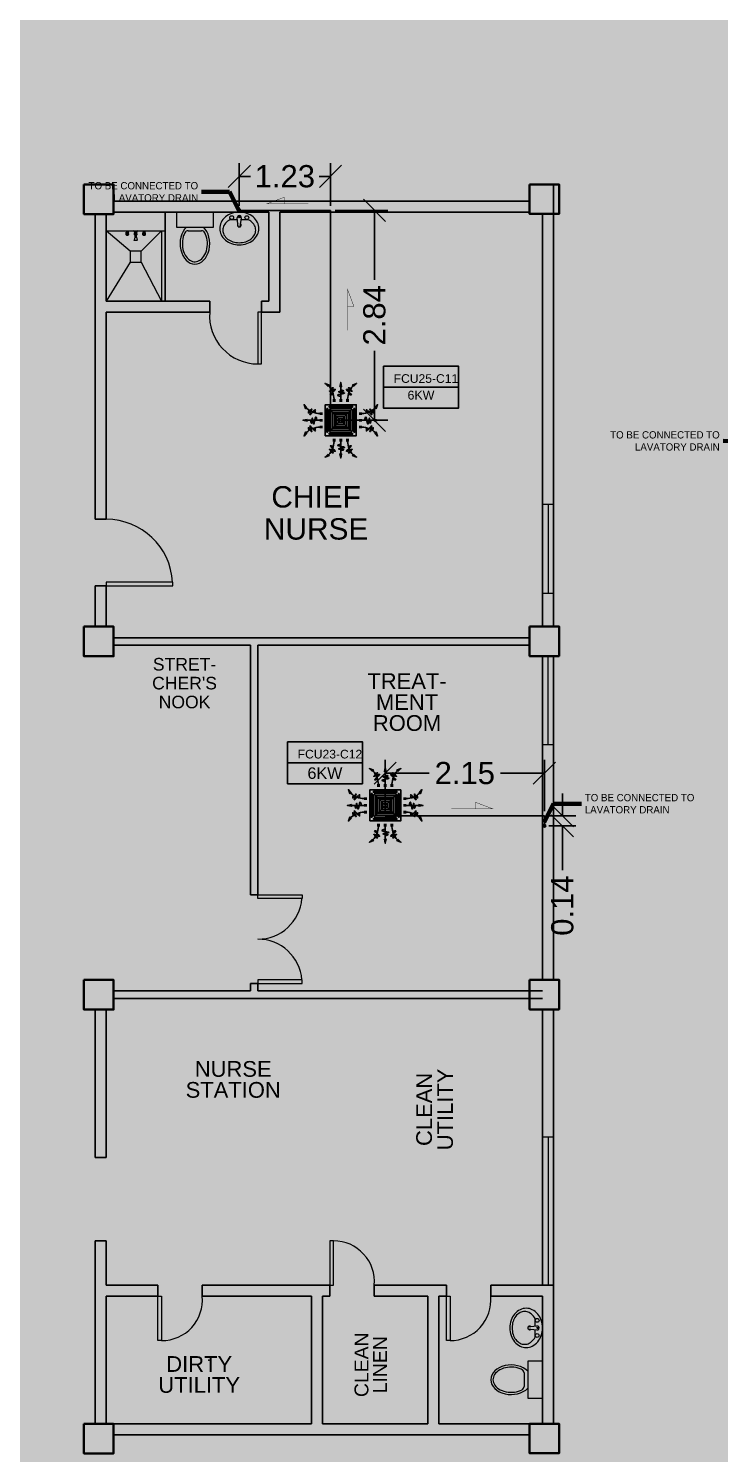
# Model space of a CAD drawing. Header units: millimetres. Extents: x -60 to 576, y -39 to 287.
# Drawn here: x 358.27 to 367.62, y 112.11 to 131.37 of the extents above; entities that cross this region are included whole.
import ezdxf

# ---------------------------------------------------------------- set-up
doc = ezdxf.new("R2010")
doc.units = ezdxf.units.MM
doc.header["$MEASUREMENT"] = 0
for name, color, linetype in [('AIR', 7, 'Continuous'), ('AIR-00', 7, 'Continuous'), ('AIR-01', 7, 'Continuous'), ('AIR-02', 7, 'Continuous'), ('AIR-04', 7, 'Continuous'), ('DRAIN PIPE', 7, 'Continuous'), ('fcu drain', 7, 'Continuous'), ('label', 7, 'Continuous'), ('Legends', 7, 'Continuous'), ('M-AC-TEXT', 7, 'Continuous')]:
    doc.layers.add(name, color=color, linetype=linetype)
doc.styles.add('ar-dim-axis', font='romans.shx', dxfattribs={"width": 0.8})
doc.styles.add('OIP FONT', font='GOTHIC.TTF', dxfattribs={"height": 150})
doc.styles.get("Standard").update_dxf_attribs({"font": 'arial.ttf'})
doc.styles.add('SWISSLT175', font='swissl.ttf', dxfattribs={"height": 0.175})
doc.dimstyles.new('ar-dim-axis', dxfattribs={"dimtxt": 350, "dimasz": 250, "dimexe": 75, "dimexo": 75, "dimgap": 200, "dimtad": 1, "dimdec": 0, "dimzin": 12, "dimdsep": 46, "dimtxsty": 'ar-dim-axis', "dimblk": 'ARCHTICK', "dimcen": 120, "dimclrd": 11, "dimclre": 8, "dimclrt": 4, "dimadec": 0, "dimazin": 3, "dimtm": 1, "dimtfac": 1, "dimtdec": 0, "dimtix": 1, "dimtmove": 2, "dimatfit": 3, "dimldrblk": 'ARCHTICK', "dimfxl": 1, "dimtolj": 1, "dimtzin": 0, "dimarcsym": 1})
doc.dimstyles.new('Copy of dimension', dxfattribs={"dimtxt": 0.3, "dimasz": 0.3, "dimexe": 0.18, "dimexo": 0.0625, "dimgap": 0.09, "dimtad": 0, "dimzin": 0, "dimdsep": 46, "dimtxsty": 'Standard', "dimblk": 'OBLIQUE', "dimcen": 0.09, "dimclrd": 256, "dimclre": 256, "dimclrt": 256, "dimadec": 0, "dimazin": 0, "dimtfac": 1, "dimtofl": 0, "dimtmove": 0, "dimatfit": 3, "dimldrblk": 'OBLIQUE', "dimfxl": 1, "dimtolj": 1, "dimtzin": 0, "dimarcsym": 0})

# ---------------------------------------------------------------- blocks, each defined once
blk = doc.blocks.new('FCU-13000P (CASSETTE SPLIT)')
at = {"layer": 'AIR-00', "ltscale": 3}
for p, q in [((0, 0.523), (0, 1)), ((-0.193, 0.558), (-0.193, 0.487)), ((-0.162, 0.558), (-0.162, 0.487)), ((-0.016, 0.558), (-0.016, 0.487)), ((0.016, 0.558), (0.016, 0.487)), ((0.162, 0.558), (0.162, 0.487)), ((0.193, 0.558), (0.193, 0.487)), ((-0.523, 0), (-1, 0)), ((-0.558, 0.193), (-0.487, 0.193)), ((-0.558, 0.162), (-0.487, 0.162)), ((-0.558, 0.016), (-0.487, 0.016)), ((0.558, 0.193), (0.487, 0.193)), ((0.558, 0.162), (0.487, 0.162)), ((0.558, 0.016), (0.487, 0.016)), ((0.523, 0), (1, 0)), ((-0.558, -0.016), (-0.487, -0.016)), ((-0.558, -0.162), (-0.487, -0.162)), ((-0.558, -0.193), (-0.487, -0.193)), ((0.558, -0.016), (0.487, -0.016)), ((0.558, -0.162), (0.487, -0.162)), ((0.558, -0.193), (0.487, -0.193)), ((-0.193, -0.558), (-0.193, -0.487)), ((-0.162, -0.558), (-0.162, -0.487)), ((-0.016, -0.558), (-0.016, -0.487)), ((0, -0.523), (0, -1)), ((0.016, -0.558), (0.016, -0.487)), ((0.162, -0.558), (0.162, -0.487)), ((0.193, -0.558), (0.193, -0.487))]:
    blk.add_line(p, q, dxfattribs=at)
at = {"layer": 'AIR-00'}
for p, q in [((0.295, -0.295), (-0.295, 0.295)), ((0.295, 0.295), (-0.295, -0.295))]:
    blk.add_line(p, q, dxfattribs=at)
at = {"layer": 'AIR-00', "ltscale": 3}
for points in [[(-0.335, 0.895), (-0.311, 0.932), (-0.416, 0.973)], [(-0.022, 0.89), (0.022, 0.89), (0, 1)], [(0.335, 0.895), (0.311, 0.932), (0.416, 0.973)], [(-0.895, 0.335), (-0.932, 0.311), (-0.973, 0.416)], [(0.895, 0.335), (0.932, 0.311), (0.973, 0.416)], [(-0.89, 0.022), (-0.89, -0.022), (-1, 0)], [(0.89, 0.022), (0.89, -0.022), (1, 0)], [(-0.895, -0.335), (-0.932, -0.311), (-0.973, -0.416)], [(0.895, -0.335), (0.932, -0.311), (0.973, -0.416)], [(-0.335, -0.895), (-0.311, -0.932), (-0.416, -0.973)], [(-0.022, -0.89), (0.022, -0.89), (0, -1)], [(0.335, -0.895), (0.311, -0.932), (0.416, -0.973)]]:
    blk.add_lwpolyline(points, close=True, dxfattribs=at)
at = {"layer": 'AIR-00'}
for points in [[(-0.323, 0.914, -0.171809), (-0.178, 0.558), (-0.178, 0.522)], [(0.323, 0.914, 0.171809), (0.178, 0.558), (0.178, 0.522)], [(-0.914, 0.323, 0.171809), (-0.558, 0.178), (-0.522, 0.178)], [(0.914, 0.323, -0.171809), (0.558, 0.178), (0.522, 0.178)], [(-0.914, -0.323, -0.171809), (-0.558, -0.178), (-0.522, -0.178)], [(0.914, -0.323, 0.171809), (0.558, -0.178), (0.522, -0.178)], [(-0.323, -0.914, 0.171809), (-0.178, -0.558), (-0.178, -0.522)], [(0.323, -0.914, -0.171809), (0.178, -0.558), (0.178, -0.522)]]:
    blk.add_lwpolyline(points, format="xyb", dxfattribs=at)
for points in [[(-0.26, -0.26), (0.26, -0.26), (0.26, 0.26), (-0.26, 0.26)], [(-0.21, -0.21), (0.21, -0.21), (0.21, 0.21), (-0.21, 0.21)], [(-0.16, -0.16), (0.16, -0.16), (0.16, 0.16), (-0.16, 0.16)], [(-0.11, -0.11), (0.11, -0.11), (0.11, 0.11), (-0.11, 0.11)], [(-0.06, -0.06), (0.06, -0.06), (0.06, 0.06), (-0.06, 0.06)]]:
    blk.add_lwpolyline(points, close=True, dxfattribs=at)
at = {"layer": 'AIR-00', "ltscale": 3}
for points in [[(-0.268, 0.84), (-0.231, 0.852), (-0.134, 0.882), (-0.422, 0.704), (0.005, 0.903), (-0.358, 0.645), (-0.239, 0.678), (-0.199, 0.69)], [(0.268, 0.84), (0.231, 0.852), (0.134, 0.882), (0.422, 0.704), (-0.005, 0.903), (0.358, 0.645), (0.239, 0.678), (0.199, 0.69)], [(-0.84, 0.268), (-0.852, 0.231), (-0.882, 0.134), (-0.704, 0.422), (-0.903, -0.005), (-0.645, 0.358), (-0.678, 0.239), (-0.69, 0.199)], [(0.84, 0.268), (0.852, 0.231), (0.882, 0.134), (0.704, 0.422), (0.903, -0.005), (0.645, 0.358), (0.678, 0.239), (0.69, 0.199)], [(-0.84, -0.268), (-0.852, -0.231), (-0.882, -0.134), (-0.704, -0.422), (-0.903, 0.005), (-0.645, -0.358), (-0.678, -0.239), (-0.69, -0.199)], [(0.84, -0.268), (0.852, -0.231), (0.882, -0.134), (0.704, -0.422), (0.903, 0.005), (0.645, -0.358), (0.678, -0.239), (0.69, -0.199)], [(-0.268, -0.84), (-0.231, -0.852), (-0.134, -0.882), (-0.422, -0.704), (0.005, -0.903), (-0.358, -0.645), (-0.239, -0.678), (-0.199, -0.69)], [(0.268, -0.84), (0.231, -0.852), (0.134, -0.882), (0.422, -0.704), (-0.005, -0.903), (0.358, -0.645), (0.239, -0.678), (0.199, -0.69)]]:
    blk.add_open_spline(points, degree=3, knots=[0.0032834, 0.0032834, 0.0032834, 0.0032834, 0.0712567, 0.1924075, 0.3347111, 0.5062145, 0.5813292, 0.5813292, 0.5813292, 0.5813292], dxfattribs=at)
for points in [[(0, 0.8), (0.077, 0.776), (-0.058, 0.755), (0.098, 0.718), (-0.087, 0.663), (0, 0.631)], [(-0.8, 0), (-0.776, -0.077), (-0.755, 0.058), (-0.718, -0.098), (-0.663, 0.087), (-0.631, 0)], [(0.8, 0), (0.776, -0.077), (0.755, 0.058), (0.718, -0.098), (0.663, 0.087), (0.631, 0)], [(0, -0.8), (0.077, -0.776), (-0.058, -0.755), (0.098, -0.718), (-0.087, -0.663), (0, -0.631)]]:
    blk.add_spline(points, degree=3, dxfattribs=at)
for points in [[(-0.416, 0.973), (-0.335, 0.895), (-0.311, 0.932)], [(0, 1), (-0.022, 0.89), (0.022, 0.89)], [(0.416, 0.973), (0.335, 0.895), (0.311, 0.932)], [(-0.973, 0.416), (-0.895, 0.335), (-0.932, 0.311)], [(0.973, 0.416), (0.895, 0.335), (0.932, 0.311)], [(-1, 0), (-0.89, 0.022), (-0.89, -0.022)], [(1, 0), (0.89, 0.022), (0.89, -0.022)], [(-0.973, -0.416), (-0.895, -0.335), (-0.932, -0.311)], [(0.973, -0.416), (0.895, -0.335), (0.932, -0.311)], [(-0.416, -0.973), (-0.335, -0.895), (-0.311, -0.932)], [(0, -1), (-0.022, -0.89), (0.022, -0.89)], [(0.416, -0.973), (0.335, -0.895), (0.311, -0.932)]]:
    blk.add_solid(points, dxfattribs=at)
at = {"layer": 'AIR-01'}
for points in [[(-0.373, 0.31), (-0.348, 0.31), (-0.348, -0.31), (-0.373, -0.31)], [(-0.31, 0.372), (0.31, 0.372), (0.31, 0.348), (-0.31, 0.348)], [(0.372, 0.31), (0.348, 0.31), (0.348, -0.31), (0.372, -0.31)], [(-0.31, -0.373), (0.31, -0.373), (0.31, -0.348), (-0.31, -0.348)]]:
    blk.add_lwpolyline(points, close=True, dxfattribs=at)
at = {"layer": 'AIR-02'}
blk.add_lwpolyline([(-0.26, -0.31), (0.26, -0.31, 0.414214), (0.31, -0.26), (0.31, 0.26, 0.414214), (0.26, 0.31), (-0.26, 0.31, 0.414214), (-0.31, 0.26), (-0.31, -0.26, 0.414214)], format="xyb", close=True, dxfattribs=at)
at = {"layer": 'AIR-04'}
blk.add_lwpolyline([(-0.41, -0.41), (0.41, -0.41), (0.41, 0.41), (-0.41, 0.41)], close=True, dxfattribs=at)
blk = doc.blocks.new('_ARCHTICK')
at = {"color": 0, "linetype": 'ByBlock', "const_width": 0.15}
blk.add_lwpolyline([(-0.5, -0.5), (0.5, 0.5)], dxfattribs=at)
blk = doc.blocks.new('_Oblique')
at = {"color": 0, "linetype": 'ByBlock', "lineweight": -2}
blk.add_line((-0.5, -0.5), (0.5, 0.5), dxfattribs=at)
blk = doc.blocks.new('*D138')
at = {"lineweight": -2, "transparency": 16777216}
for p, q in [((361.123, 128.976), (361.123, 129.553)), ((362.356, 128.976), (362.356, 129.553)), ((361.123, 129.373), (361.274, 129.373)), ((362.356, 129.373), (362.205, 129.373))]:
    blk.add_line(p, q, dxfattribs=at)
at = {"layer": 'Defpoints', "color": 0, "transparency": 16777216}
for p in [(362.356, 129.373), (361.123, 128.913), (362.356, 128.913)]:
    blk.add_point(p, dxfattribs=at)
at = {"lineweight": -2, "transparency": 16777216, "xscale": 0.3, "yscale": 0.3, "zscale": 0.3, "rotation": 180}
blk.add_blockref('_Oblique', (361.123, 129.373), dxfattribs=at)
at = {"lineweight": -2, "transparency": 16777216, "xscale": 0.3, "yscale": 0.3, "zscale": 0.3}
blk.add_blockref('_Oblique', (362.356, 129.373), dxfattribs=at)
at = {"transparency": 16777216, "insert": (361.739, 129.373), "char_height": 0.3, "attachment_point": 5}
blk.add_mtext('\\A1;1.23', dxfattribs=at)
blk = doc.blocks.new('*D139')
at = {"lineweight": -2, "transparency": 16777216}
for p, q in [((362.418, 128.913), (363.131, 128.913)), ((362.951, 128.913), (362.951, 127.976)), ((362.951, 126.076), (362.951, 127.013)), ((362.418, 126.076), (363.131, 126.076))]:
    blk.add_line(p, q, dxfattribs=at)
at = {"layer": 'Defpoints', "color": 0, "transparency": 16777216}
for p in [(362.356, 128.913), (362.356, 126.076), (362.951, 126.076)]:
    blk.add_point(p, dxfattribs=at)
at = {"lineweight": -2, "transparency": 16777216, "xscale": 0.3, "yscale": 0.3, "zscale": 0.3}
for p, rotation in [((362.951, 128.913), 90), ((362.951, 126.076), 270)]:
    blk.add_blockref('_Oblique', p, dxfattribs=dict(at, rotation=rotation))
at = {"transparency": 16777216, "insert": (362.951, 127.495), "char_height": 0.3, "attachment_point": 5, "rotation": 90}
blk.add_mtext('\\A1;2.84', dxfattribs=at)
blk = doc.blocks.new('*D140')
at = {"lineweight": -2, "transparency": 16777216}
for p, q in [((363.096, 120.794), (363.096, 121.487)), ((365.248, 120.794), (365.248, 121.487)), ((363.096, 121.307), (363.689, 121.307)), ((365.248, 121.307), (364.655, 121.307))]:
    blk.add_line(p, q, dxfattribs=at)
at = {"layer": 'Defpoints', "color": 0, "transparency": 16777216}
for p in [(365.248, 121.307), (363.096, 120.732), (365.248, 120.732)]:
    blk.add_point(p, dxfattribs=at)
at = {"lineweight": -2, "transparency": 16777216, "xscale": 0.3, "yscale": 0.3, "zscale": 0.3, "rotation": 180}
blk.add_blockref('_Oblique', (363.096, 121.307), dxfattribs=at)
at = {"lineweight": -2, "transparency": 16777216, "xscale": 0.3, "yscale": 0.3, "zscale": 0.3}
blk.add_blockref('_Oblique', (365.248, 121.307), dxfattribs=at)
at = {"transparency": 16777216, "insert": (364.172, 121.307), "char_height": 0.3, "attachment_point": 5}
blk.add_mtext('\\A1;2.15', dxfattribs=at)
blk = doc.blocks.new('*D141')
at = {"lineweight": -2, "transparency": 16777216}
for p, q in [((365.492, 120.732), (365.492, 121.032)), ((365.31, 120.732), (365.672, 120.732)), ((365.31, 120.596), (365.672, 120.596)), ((365.492, 120.596), (365.492, 119.996))]:
    blk.add_line(p, q, dxfattribs=at)
at = {"layer": 'Defpoints', "color": 0, "transparency": 16777216}
for p in [(365.248, 120.732), (365.248, 120.596), (365.492, 120.596)]:
    blk.add_point(p, dxfattribs=at)
at = {"lineweight": -2, "transparency": 16777216, "xscale": 0.3, "yscale": 0.3, "zscale": 0.3}
for p, rotation in [((365.492, 120.732), 270), ((365.492, 120.596), 90)]:
    blk.add_blockref('_Oblique', p, dxfattribs=dict(at, rotation=rotation))
at = {"transparency": 16777216, "insert": (365.492, 119.517), "char_height": 0.3, "attachment_point": 5, "rotation": 90}
blk.add_mtext('\\A1;0.14', dxfattribs=at)

msp = doc.modelspace()

# ---------------------------------------------------------------- linework, layer by layer
at = {"color": 8, "linetype": 'ByBlock', "lineweight": 25}
for p, q in [((365.373, 123.29), (365.373, 129.265)), ((359.423, 129.038), (365.048, 129.038)), ((359.173, 128.863), (359.173, 124.738)), ((359.323, 128.863), (359.323, 127.688)), ((359.323, 128.863), (359.323, 127.688)), ((359.423, 128.888), (361.523, 128.888)), ((361.523, 128.888), (359.423, 128.888)), ((361.523, 128.888), (359.423, 128.888)), ((361.673, 128.888), (365.048, 128.888)), ((361.823, 128.888), (361.673, 128.888)), ((365.223, 123.288), (365.223, 128.865)), ((359.323, 128.738), (359.323, 127.688)), ((359.323, 127.538), (359.323, 124.738)), ((359.173, 124.738), (359.323, 124.738)), ((359.173, 123.838), (359.173, 123.638)), ((359.173, 123.838), (359.323, 123.838)), ((359.323, 123.838), (359.323, 123.738)), ((359.323, 123.838), (359.323, 123.288)), ((359.173, 123.638), (359.173, 123.638)), ((359.173, 123.638), (359.173, 123.288)), ((361.273, 123.138), (359.423, 123.138)), ((361.273, 123.138), (365.048, 123.138)), ((361.273, 123.038), (359.423, 123.038)), ((361.273, 122.688), (361.273, 123.038)), ((361.373, 123.038), (361.373, 119.664)), ((361.373, 123.038), (365.048, 123.038)), ((365.223, 119.588), (365.223, 122.89)), ((365.373, 119.588), (365.373, 122.89)), ((361.273, 122.688), (361.273, 119.664)), ((361.273, 119.664), (361.373, 119.664)), ((365.223, 119.588), (365.223, 118.515)), ((365.373, 119.588), (365.373, 118.515)), ((361.273, 118.464), (361.373, 118.464)), ((361.273, 118.464), (361.273, 118.364)), ((361.373, 118.464), (361.373, 118.364)), ((359.423, 118.364), (361.123, 118.364)), ((359.423, 118.264), (364.173, 118.264)), ((361.123, 118.364), (361.273, 118.364)), ((361.123, 118.364), (361.273, 118.364)), ((361.123, 118.264), (365.223, 118.264)), ((361.373, 118.364), (364.173, 118.364)), ((361.373, 118.364), (365.223, 118.364)), ((359.173, 118.113), (359.173, 116.113)), ((359.323, 116.113), (359.323, 118.113)), ((365.223, 118.115), (365.223, 114.388)), ((365.373, 118.115), (365.373, 114.388)), ((359.173, 116.113), (359.323, 116.113)), ((359.173, 114.988), (359.173, 112.513)), ((359.173, 114.988), (359.323, 114.988)), ((359.323, 114.988), (359.323, 114.388)), ((362.348, 114.388), (360.623, 114.388)), ((363.923, 114.388), (362.948, 114.388)), ((365.223, 114.388), (364.523, 114.388)), ((365.223, 114.388), (365.373, 114.388)), ((365.223, 114.238), (365.223, 112.513)), ((365.373, 114.388), (365.373, 112.515)), ((362.098, 112.513), (359.323, 112.513)), ((363.673, 112.513), (362.248, 112.513)), ((365.223, 112.513), (363.823, 112.513)), ((359.423, 112.363), (365.048, 112.363)), ((365.048, 112.363), (359.423, 112.363))]:
    msp.add_line(p, q, dxfattribs=at)
at = {"color": 8, "linetype": 'ByBlock', "lineweight": 9, "ltscale": 0.3}
for p, q in [((360.123, 128.888), (360.123, 127.688)), ((359.648, 128.363), (359.323, 128.638)), ((359.798, 128.363), (360.073, 128.638)), ((360.073, 128.638), (360.073, 127.688)), ((359.648, 128.213), (359.323, 127.688)), ((359.798, 128.213), (360.073, 127.688))]:
    msp.add_line(p, q, dxfattribs=at)
at = {"color": 8, "linetype": 'ByBlock', "lineweight": 9}
for p, q in [((360.123, 128.638), (360.123, 128.888)), ((359.323, 128.638), (360.123, 128.638)), ((365.373, 124.938), (365.223, 124.938)), ((365.298, 124.938), (365.298, 123.738)), ((365.373, 123.738), (365.373, 124.938)), ((365.223, 123.738), (365.373, 123.738)), ((365.298, 121.69), (365.298, 122.89)), ((365.373, 122.89), (365.373, 121.69)), ((365.373, 121.69), (365.223, 121.69)), ((359.173, 118.113), (359.323, 118.113)), ((365.373, 116.388), (365.223, 116.388)), ((365.298, 116.388), (365.298, 114.388)), ((365.373, 114.388), (365.373, 116.388))]:
    msp.add_line(p, q, dxfattribs=at)
at = {"color": 8, "lineweight": 9}
for p, q in [((360.273, 128.888), (360.273, 128.688)), ((360.773, 128.888), (360.273, 128.888)), ((360.773, 128.688), (360.773, 128.888)), ((360.273, 128.688), (360.773, 128.688)), ((361.108, 128.691), (361.095, 128.812)), ((361.137, 128.691), (361.151, 128.812)), ((359.592, 128.638), (359.626, 128.638)), ((359.592, 128.638), (359.626, 128.638)), ((359.592, 128.638), (359.596, 128.631)), ((359.592, 128.638), (359.592, 128.638)), ((359.593, 128.605), (359.595, 128.609)), ((359.593, 128.583), (359.593, 128.605)), ((359.593, 128.583), (359.626, 128.583)), ((359.596, 128.581), (359.593, 128.583)), ((359.595, 128.617), (359.596, 128.619)), ((359.595, 128.617), (359.623, 128.617)), ((359.595, 128.611), (359.595, 128.617)), ((359.596, 128.631), (359.623, 128.631)), ((359.596, 128.619), (359.623, 128.619)), ((359.596, 128.605), (359.603, 128.605)), ((359.596, 128.592), (359.596, 128.604)), ((359.596, 128.581), (359.622, 128.581)), ((359.596, 128.58), (359.596, 128.581)), ((359.596, 128.58), (359.622, 128.58)), ((359.598, 128.631), (359.598, 128.619)), ((359.603, 128.592), (359.603, 128.604)), ((359.623, 128.605), (359.615, 128.605)), ((359.615, 128.592), (359.615, 128.604)), ((359.621, 128.631), (359.621, 128.619)), ((359.622, 128.592), (359.622, 128.604)), ((359.622, 128.581), (359.626, 128.583)), ((359.622, 128.58), (359.622, 128.581)), ((359.626, 128.638), (359.623, 128.631)), ((359.623, 128.617), (359.623, 128.619)), ((359.623, 128.611), (359.623, 128.617)), ((359.626, 128.605), (359.624, 128.609)), ((359.626, 128.638), (359.626, 128.638)), ((359.626, 128.583), (359.626, 128.605)), ((359.706, 128.633), (359.694, 128.638)), ((359.694, 128.638), (359.752, 128.638)), ((359.711, 128.553), (359.702, 128.511)), ((359.742, 128.507), (359.704, 128.507)), ((359.74, 128.633), (359.706, 128.633)), ((359.706, 128.623), (359.706, 128.633)), ((359.706, 128.633), (359.74, 128.633)), ((359.74, 128.623), (359.706, 128.623)), ((359.706, 128.605), (359.708, 128.609)), ((359.706, 128.583), (359.706, 128.605)), ((359.706, 128.583), (359.715, 128.583)), ((359.71, 128.581), (359.706, 128.583)), ((359.709, 128.617), (359.71, 128.619)), ((359.709, 128.617), (359.715, 128.617)), ((359.709, 128.611), (359.709, 128.617)), ((359.71, 128.619), (359.715, 128.619)), ((359.71, 128.605), (359.715, 128.605)), ((359.71, 128.592), (359.71, 128.604)), ((359.71, 128.581), (359.715, 128.581)), ((359.71, 128.58), (359.71, 128.581)), ((359.71, 128.58), (359.715, 128.58)), ((359.711, 128.561), (359.711, 128.553)), ((359.735, 128.561), (359.711, 128.561)), ((359.711, 128.553), (359.735, 128.553)), ((359.711, 128.553), (359.735, 128.553)), ((359.712, 128.623), (359.712, 128.619)), ((359.715, 128.561), (359.715, 128.623)), ((359.715, 128.623), (359.731, 128.623)), ((359.731, 128.623), (359.731, 128.561)), ((359.731, 128.619), (359.736, 128.619)), ((359.731, 128.617), (359.737, 128.617)), ((359.736, 128.605), (359.731, 128.605)), ((359.731, 128.583), (359.74, 128.583)), ((359.731, 128.581), (359.736, 128.581)), ((359.731, 128.58), (359.736, 128.58)), ((359.734, 128.623), (359.734, 128.619)), ((359.735, 128.553), (359.735, 128.561)), ((359.735, 128.553), (359.744, 128.511)), ((359.737, 128.617), (359.736, 128.619)), ((359.736, 128.592), (359.736, 128.604)), ((359.736, 128.581), (359.74, 128.583)), ((359.736, 128.58), (359.736, 128.581)), ((359.737, 128.611), (359.737, 128.617)), ((359.74, 128.605), (359.737, 128.609)), ((359.752, 128.638), (359.74, 128.633)), ((359.74, 128.633), (359.74, 128.623)), ((359.74, 128.583), (359.74, 128.605)), ((359.82, 128.638), (359.82, 128.638)), ((359.82, 128.638), (359.823, 128.631)), ((359.82, 128.638), (359.854, 128.638)), ((359.82, 128.638), (359.854, 128.638)), ((359.82, 128.605), (359.822, 128.609)), ((359.82, 128.583), (359.82, 128.605)), ((359.824, 128.581), (359.82, 128.583)), ((359.82, 128.583), (359.853, 128.583)), ((359.823, 128.631), (359.85, 128.631)), ((359.823, 128.619), (359.85, 128.619)), ((359.823, 128.617), (359.823, 128.619)), ((359.823, 128.611), (359.823, 128.617)), ((359.823, 128.617), (359.851, 128.617)), ((359.823, 128.605), (359.831, 128.605)), ((359.824, 128.592), (359.824, 128.604)), ((359.824, 128.58), (359.824, 128.581)), ((359.824, 128.581), (359.85, 128.581)), ((359.824, 128.58), (359.85, 128.58)), ((359.825, 128.631), (359.825, 128.619)), ((359.831, 128.592), (359.831, 128.604)), ((359.85, 128.605), (359.842, 128.605)), ((359.843, 128.592), (359.843, 128.604)), ((359.848, 128.631), (359.848, 128.619)), ((359.854, 128.638), (359.85, 128.631)), ((359.851, 128.617), (359.85, 128.619)), ((359.85, 128.592), (359.85, 128.604)), ((359.85, 128.581), (359.853, 128.583)), ((359.85, 128.58), (359.85, 128.581)), ((359.851, 128.611), (359.851, 128.617)), ((359.853, 128.605), (359.851, 128.609)), ((359.853, 128.583), (359.853, 128.605)), ((359.854, 128.638), (359.854, 128.638)), ((360.432, 128.638), (360.613, 128.638)), ((365.026, 113.825), (365.148, 113.838)), ((365.026, 113.796), (365.148, 113.782)), ((365.224, 113.36), (365.024, 113.36)), ((365.024, 113.36), (365.024, 112.86)), ((365.224, 112.86), (365.224, 113.36)), ((364.974, 113.201), (364.974, 113.02)), ((365.024, 112.86), (365.224, 112.86))]:
    msp.add_line(p, q, dxfattribs=at)
at = {"color": 8, "linetype": 'ByBlock', "lineweight": 25, "ltscale": 0.3}
for p, q in [((361.523, 128.888), (361.523, 127.688)), ((361.673, 128.888), (361.673, 127.538)), ((359.323, 127.688), (360.723, 127.688)), ((360.723, 127.688), (360.723, 127.538)), ((361.423, 127.688), (361.523, 127.688)), ((361.423, 127.688), (361.423, 127.538)), ((359.323, 127.538), (360.723, 127.538)), ((361.423, 127.538), (361.673, 127.538)), ((359.173, 112.513), (359.173, 114.388)), ((360.023, 114.388), (359.323, 114.388)), ((359.323, 112.513), (359.323, 114.238)), ((360.023, 114.238), (359.323, 114.238)), ((360.023, 114.238), (360.023, 114.388)), ((362.348, 114.388), (360.623, 114.388)), ((360.623, 114.238), (360.623, 114.388)), ((362.098, 114.238), (360.623, 114.238)), ((362.098, 114.238), (362.098, 112.513)), ((362.248, 114.238), (362.248, 112.513)), ((362.348, 114.238), (362.248, 114.238)), ((362.348, 114.238), (362.348, 114.388)), ((363.923, 114.388), (362.948, 114.388)), ((362.948, 114.238), (362.948, 114.388)), ((363.673, 114.238), (362.948, 114.238)), ((363.673, 114.238), (363.673, 112.513)), ((363.823, 114.238), (363.823, 112.513)), ((363.923, 114.238), (363.823, 114.238)), ((363.923, 114.238), (363.823, 114.238)), ((363.923, 114.238), (363.923, 114.388)), ((365.223, 114.388), (364.523, 114.388)), ((364.523, 114.238), (364.523, 114.388)), ((365.223, 114.238), (364.523, 114.238))]:
    msp.add_line(p, q, dxfattribs=at)
at = {"color": 8, "linetype": 'ByBlock', "lineweight": 13}
for p, q in [((360.223, 123.888), (359.323, 123.888)), ((359.323, 123.888), (359.323, 123.838)), ((359.323, 123.838), (360.223, 123.838)), ((360.223, 123.838), (360.223, 123.888)), ((361.373, 119.664), (361.973, 119.664)), ((361.373, 119.614), (361.373, 119.664)), ((361.973, 119.614), (361.373, 119.614)), ((361.973, 119.664), (361.973, 119.614)), ((361.973, 118.514), (361.373, 118.514)), ((361.373, 118.514), (361.373, 118.464)), ((361.373, 118.464), (361.973, 118.464)), ((361.973, 118.464), (361.973, 118.514))]:
    msp.add_line(p, q, dxfattribs=at)
at = {"color": 8, "linetype": 'ByBlock', "lineweight": 35}
for points in [[(359.023, 129.263), (359.423, 129.263), (359.423, 128.863), (359.023, 128.863)], [(365.048, 129.265), (365.448, 129.265), (365.448, 128.865), (365.048, 128.865)], [(359.023, 123.288), (359.423, 123.288), (359.423, 122.888), (359.023, 122.888)], [(365.048, 123.29), (365.448, 123.29), (365.448, 122.89), (365.048, 122.89)], [(359.023, 118.513), (359.423, 118.513), (359.423, 118.113), (359.023, 118.113)], [(365.048, 118.515), (365.448, 118.515), (365.448, 118.115), (365.048, 118.115)], [(359.023, 112.513), (359.423, 112.513), (359.423, 112.113), (359.023, 112.113)], [(365.048, 112.515), (365.448, 112.515), (365.448, 112.115), (365.048, 112.115)]]:
    msp.add_lwpolyline(points, close=True, dxfattribs=at)
at = {"color": 8, "lineweight": 9}
for points in [[(360.858, 128.667, 0.11576), (360.877, 128.585, 0.104047), (360.936, 128.511, 0.090875), (361.019, 128.464, 0.083344), (361.123, 128.446, 0.083344), (361.226, 128.464, 0.090875), (361.31, 128.511, 0.104047), (361.369, 128.585, 0.11576), (361.388, 128.667, 0.11576), (361.369, 128.75, 0.104047), (361.31, 128.824, 0.090875), (361.226, 128.871, 0.083344), (361.123, 128.888, 0.083344), (361.019, 128.871, 0.090875), (360.936, 128.824, 0.104047), (360.877, 128.75, 0.11576)], [(365.003, 114.075, 0.11576), (364.92, 114.056, 0.104047), (364.846, 113.997, 0.090875), (364.799, 113.914, 0.083344), (364.782, 113.81, 0.083344), (364.799, 113.707, 0.090875), (364.846, 113.623, 0.104047), (364.92, 113.564, 0.11576), (365.003, 113.545, 0.11576), (365.085, 113.564, 0.104047), (365.159, 113.623, 0.090875), (365.206, 113.707, 0.083344), (365.224, 113.81, 0.083344), (365.206, 113.914, 0.090875), (365.159, 113.997, 0.104047), (365.085, 114.056, 0.11576)]]:
    msp.add_lwpolyline(points, format="xyb", close=True, dxfattribs=at)
at = {"color": 8, "linetype": 'ByBlock', "lineweight": 25}
msp.add_lwpolyline([(361.673, 128.388), (361.673, 128.888)], dxfattribs=at)
at = {"color": 8, "lineweight": 9}
for points in [[(360.9, 128.646, 0.124838), (360.916, 128.584, 0.105788), (360.966, 128.526, 0.086697), (361.035, 128.49, 0.076776), (361.123, 128.476, 0.076776), (361.211, 128.49, 0.086697), (361.28, 128.526, 0.105788), (361.33, 128.584, 0.124838), (361.345, 128.646, 0.124838), (361.33, 128.709, 0.105788), (361.28, 128.767, 0.040067), (361.25, 128.786), (361.147, 128.786, 0.040067)], [(361.099, 128.786), (360.996, 128.786, 0.040067), (360.966, 128.767, 0.105788), (360.916, 128.709, 0.124838), (360.9, 128.646, 0.124838)], [(364.982, 114.033, 0.124838), (364.919, 114.017, 0.105788), (364.861, 113.967, 0.086697), (364.825, 113.898, 0.076776), (364.812, 113.81, 0.076776), (364.825, 113.722, 0.086697), (364.861, 113.653, 0.105788), (364.919, 113.603, 0.124838), (364.982, 113.588, 0.124838), (365.044, 113.603, 0.105788), (365.102, 113.653, 0.040067), (365.122, 113.683), (365.122, 113.786, 0.040067)], [(365.122, 113.834), (365.122, 113.937, 0.040067), (365.102, 113.967, 0.105788), (365.044, 114.017, 0.124838), (364.982, 114.033, 0.124838)]]:
    msp.add_lwpolyline(points, format="xyb", dxfattribs=at)
at = {"color": 8, "linetype": 'ByBlock', "lineweight": 9, "ltscale": 0.3}
msp.add_lwpolyline([(360.073, 128.638), (360.073, 127.688), (360.123, 127.688), (360.123, 128.638), (360.123, 128.638)], dxfattribs=at)
at = {"color": 8, "linetype": 'ByBlock', "lineweight": 9, "ltscale": 0.03}
msp.add_lwpolyline([(359.798, 128.363), (359.648, 128.363), (359.648, 128.213), (359.798, 128.213)], close=True, dxfattribs=at)
at = {"color": 8, "lineweight": 13, "ltscale": 0.03}
for points in [[(361.423, 127.538), (361.373, 127.538), (361.373, 126.838), (361.423, 126.838)], [(362.348, 114.388), (362.398, 114.388), (362.398, 114.988), (362.348, 114.988)], [(360.023, 114.238), (360.073, 114.238), (360.073, 113.638), (360.023, 113.638)], [(363.923, 114.238), (363.973, 114.238), (363.973, 113.638), (363.923, 113.638)]]:
    msp.add_lwpolyline(points, close=True, dxfattribs=at)
at = {"color": 8, "lineweight": 9}
for centre, radius in [((361.021, 128.815), 0.0255), ((361.123, 128.822), 0.0095), ((361.225, 128.815), 0.0255), ((365.151, 113.912), 0.0255), ((365.157, 113.81), 0.0095), ((365.151, 113.708), 0.0255)]:
    msp.add_circle(centre, radius, dxfattribs=at)
for centre, radius, start, end in [((361.123, 128.815), 0.028, 353.7545, 186.2455), ((361.123, 128.714), 0.025, 138.7978, 233.6932), ((361.123, 128.784), 0.0948, 261.2026, 278.7974), ((361.123, 128.714), 0.025, 251.3793, 288.6207), ((361.123, 128.714), 0.025, 306.3068, 41.2022), ((360.432, 128.588), 0.05, 90, 151.8499), ((360.613, 128.588), 0.05, 28.0084, 90), ((365.119, 113.81), 0.0948, 171.2026, 188.7974), ((365.049, 113.81), 0.025, 48.7978, 143.6932), ((365.151, 113.81), 0.028, 263.7545, 96.2455), ((365.049, 113.81), 0.025, 161.3793, 198.6207), ((365.049, 113.81), 0.025, 216.3068, 311.2022), ((364.924, 113.201), 0.05, 0, 61.8499), ((364.924, 113.02), 0.05, 298.0084, 360)]:
    msp.add_arc(centre, radius, start, end, dxfattribs=at)
at = {"color": 8, "lineweight": 13, "ltscale": 0.03}
for centre, radius, start, end in [((361.373, 127.49), 0.652, 175.7578, 270), ((362.398, 114.435), 0.552, 355.0209, 90), ((360.073, 114.19), 0.552, 270, 4.9791), ((363.973, 114.19), 0.552, 270, 4.9791)]:
    msp.add_arc(centre, radius, start, end, dxfattribs=at)
at = {"color": 8, "linetype": 'ByBlock', "lineweight": 13}
for centre, radius, start, end in [((359.323, 123.838), 0.9, 3.1847, 90), ((361.373, 119.664), 0.6, 270, 355.2198), ((361.373, 118.464), 0.6, 4.7802, 90)]:
    msp.add_arc(centre, radius, start, end, dxfattribs=at)
at = {"color": 8, "lineweight": 9}
for centre, major_axis, ratio, start_param, end_param in [((360.523, 128.463), (0, 0.275), 0.727273, 0.612555, 5.670631), ((359.584, 128.593), (-0.00896, 0.00896), 1, 3.15309, 3.864175), ((359.581, 128.598), (0.0118, 0.0118), 1, 6.018417, 6.150642), ((359.592, 128.611), (0.00268, 0.00268), 1, 5.003733, 5.497675), ((359.592, 128.604), (0.00268, 0.00268), 1, 5.497675, 6.125314), ((359.607, 128.604), (-0.00268, 0.00268), 1, 0.157647, 0.785286), ((359.614, 128.593), (-0.00738, 0.00738), 1, 0.858879, 1.643677), ((359.614, 128.599), (0.00887, 0.00887), 1, 1.36743, 1.728443), ((359.609, 128.606), (-0.00268, 0.00268), 1, -1.367654, -0.203367), ((359.609, 128.588), (-0.00268, 0.00268), 1, 1.643677, 3.068487), ((359.605, 128.599), (0.00887, 0.00887), 1, 6.125314, 6.486327), ((359.605, 128.593), (0.00738, 0.00738), 1, 4.639283, 5.424081), ((359.612, 128.604), (-0.00268, 0.00268), 1, 3.926878, 4.554518), ((359.626, 128.604), (0.00268, 0.00268), 1, 1.728443, 2.356082), ((359.635, 128.593), (0.00896, 0.00896), 1, 2.418785, 3.129871), ((359.627, 128.611), (0.00268, 0.00268), 1, 2.356082, 2.850023), ((359.638, 128.598), (-0.0118, 0.0118), 1, 0.132318, 0.264544), ((359.697, 128.593), (0.00896, 0.00896), 1, 4.723886, 5.434971), ((359.705, 128.611), (-0.00268, 0.00268), 1, 3.432937, 3.926878), ((359.695, 128.598), (0.0118, 0.0118), 1, 6.018417, 6.150642), ((359.706, 128.604), (-0.00268, 0.00268), 1, 3.926878, 4.554518), ((359.74, 128.604), (-0.00268, 0.00268), 1, 0.157647, 0.785286), ((359.749, 128.593), (-0.00896, 0.00896), 1, 0.847989, 1.559075), ((359.741, 128.611), (-0.00268, 0.00268), 1, 0.785286, 1.279227), ((359.751, 128.598), (0.0118, 0.0118), 1, 1.703115, 1.83534), ((359.74, 128.51), (-0.00268, 0.00268), 1, 2.924915, 4.294977), ((359.811, 128.593), (-0.00896, 0.00896), 1, 3.15309, 3.864175), ((359.819, 128.611), (0.00268, 0.00268), 1, 5.003733, 5.497675), ((359.808, 128.598), (-0.0118, 0.0118), 1, 4.44762, 4.579846), ((359.82, 128.604), (0.00268, 0.00268), 1, 5.497675, 6.125314), ((359.841, 128.599), (0.00887, 0.00887), 1, 1.36743, 1.728443), ((359.834, 128.604), (-0.00268, 0.00268), 1, 0.157647, 0.785286), ((359.841, 128.593), (-0.00738, 0.00738), 1, 0.858879, 1.643677), ((359.837, 128.588), (-0.00268, 0.00268), 1, 1.643677, 3.068487), ((359.837, 128.606), (-0.00268, 0.00268), 1, -1.367654, -0.203367), ((359.832, 128.599), (0.00887, 0.00887), 1, 6.125314, 6.486327), ((359.832, 128.593), (0.00738, 0.00738), 1, 4.639283, 5.424081), ((359.839, 128.604), (-0.00268, 0.00268), 1, 3.926878, 4.554518), ((359.865, 128.598), (0.0118, 0.0118), 1, 1.703115, 1.83534), ((359.853, 128.604), (0.00268, 0.00268), 1, 1.728443, 2.356082), ((359.862, 128.593), (0.00896, 0.00896), 1, 2.418785, 3.129871), ((359.854, 128.611), (0.00268, 0.00268), 1, 2.356082, 2.850023), ((364.799, 113.11), (0.275, 0), 0.727273, 0.612555, 5.670631)]:
    msp.add_ellipse(centre, major_axis=major_axis, ratio=ratio, start_param=start_param, end_param=end_param, dxfattribs=at)
at = {"color": 8, "lineweight": 9, "extrusion": (4.99074e-41, -2.88216e-41, -1)}
msp.add_ellipse((359.706, 128.51), major_axis=(-0.00268, 0.00268), ratio=1, start_param=4.495936, end_param=5.865998, dxfattribs=at)
at = {"color": 8, "lineweight": 9}
for points in [[(360.388, 128.612), (360.38, 128.596), (360.372, 128.578), (360.345, 128.486), (360.35, 128.399), (360.408, 128.268), (360.458, 128.226), (360.556, 128.213), (360.608, 128.239), (360.683, 128.35), (360.7, 128.434), (360.685, 128.547), (360.673, 128.582), (360.657, 128.612)], [(364.947, 113.245), (364.931, 113.253), (364.913, 113.261), (364.822, 113.288), (364.734, 113.283), (364.603, 113.225), (364.561, 113.175), (364.548, 113.077), (364.574, 113.025), (364.685, 112.95), (364.769, 112.933), (364.883, 112.948), (364.917, 112.96), (364.947, 112.975)]]:
    msp.add_open_spline(points, degree=3, knots=[0.937253, 0.937253, 0.937253, 0.937253, 1.185372, 1.185372, 2.113864, 2.113864, 3.042356, 3.042356, 3.970847, 3.970847, 4.899339, 4.899339, 5.346062, 5.346062, 5.346062, 5.346062], dxfattribs=at)
at = {"color": 8, "linetype": 'ByBlock', "lineweight": 9, "ltscale": 0.3}
msp.add_point((360.71, 113.375), dxfattribs=at)
at = {"layer": 'DRAIN PIPE', "color": 7, "linetype": 'Continuous', "const_width": 0.005}
for points in [[(362.057, 129.002), (361.497, 129.002), (361.732, 129.091), (361.732, 129.002)], [(362.585, 127.29), (362.585, 127.85), (362.673, 127.615), (362.585, 127.615)], [(363.991, 120.825), (364.551, 120.825), (364.316, 120.914), (364.316, 120.825)]]:
    msp.add_lwpolyline(points, dxfattribs=at)
at = {"layer": 'fcu drain'}
for p, q in [((361.123, 128.913), (362.356, 128.913)), ((365.248, 120.732), (365.248, 120.596))]:
    msp.add_line(p, q, dxfattribs=at)
at = {"layer": 'fcu drain', "linetype": 'Continuous'}
for p, q in [((362.356, 126.076), (362.356, 128.913)), ((363.096, 120.732), (365.248, 120.732))]:
    msp.add_line(p, q, dxfattribs=at)
for centre in [(361.123, 128.913), (365.248, 120.596)]:
    msp.add_circle(centre, 0.0183, dxfattribs=at)
at = {"layer": 'fcu drain', "color": 2, "linetype": 'Continuous'}
for centre in [(361.123, 128.913), (365.248, 120.596)]:
    msp.add_circle(centre, 0.00904, dxfattribs=at)
at = {"layer": 'Legends', "linetype": 'Continuous', "lineweight": 25}
for p, q in [((363.075, 126.524), (364.087, 126.524)), ((361.776, 121.448), (362.789, 121.448))]:
    msp.add_line(p, q, dxfattribs=at)
at = {"layer": 'Legends'}
for points in [[(363.075, 126.808), (364.087, 126.808), (364.087, 126.24), (363.075, 126.24)], [(361.776, 121.732), (362.789, 121.732), (362.789, 121.164), (361.776, 121.164)]]:
    msp.add_lwpolyline(points, close=True, dxfattribs=at)

# ---------------------------------------------------------------- block references
at = {"layer": 'AIR', "xscale": 0.5113536813550488, "yscale": 0.5113536813550488, "zscale": 0.5113536813550488}
for p in [(362.496, 126.076), (363.096, 120.872)]:
    msp.add_blockref('FCU-13000P (CASSETTE SPLIT)', p, dxfattribs=at)

# ---------------------------------------------------------------- texts
at = {"layer": 'label', "color": 8, "linetype": 'ByBlock', "lineweight": 9, "ltscale": 0.4, "attachment_point": 5, "style": 'SWISSLT175'}
for s, insert, char_height, line_spacing_factor in [('CHIEF\\PNURSE', (362.162, 124.823), 0.2889, 0.9), ("STRET-\\PCHER'S\\PNOOK", (360.383, 122.523), 0.17, 0.9), ('TREAT-\\PMENT\\PROOM', (363.391, 122.267), 0.2125, 0.8), ('NURSE\\PSTATION', (361.041, 117.167), 0.2125, 0.8), ('DIRTY\\PUTILITY', (360.581, 113.179), 0.2125, 0.8)]:
    msp.add_mtext(s, dxfattribs=dict(at, insert=insert, char_height=char_height, line_spacing_factor=line_spacing_factor))
at = {"layer": 'label', "color": 8, "linetype": 'ByBlock', "lineweight": 9, "ltscale": 0.4, "attachment_point": 5, "rotation": 90, "line_spacing_factor": 0.8, "style": 'SWISSLT175'}
for s, insert, char_height in [('CLEAN \\PUTILITY', (363.765, 116.763), 0.2125), ('CLEAN\\PLINEN', (362.9, 113.312), 0.1875)]:
    msp.add_mtext(s, dxfattribs=dict(at, insert=insert, char_height=char_height))
at = {"layer": 'Legends', "linetype": 'Continuous', "lineweight": 25, "attachment_point": 1}
for s, width, insert, char_height in [('FCU25-C11', 0.44811, (363.211, 126.699), 0.117), ('6KW', 0.23674, (363.398, 126.476), 0.12), ('FCU23-C12', 0.44811, (361.913, 121.623), 0.117), ('6KW', 0.23674, (362.045, 121.386), 0.156)]:
    msp.add_mtext_dynamic_manual_height_columns(s, width=width, gutter_width=1.011, heights=[0], dxfattribs=dict(at, insert=insert, char_height=char_height))
at = {"layer": 'M-AC-TEXT', "char_height": 0.09822, "width": 1.56657, "style": 'OIP FONT'}
for insert, attachment_point in [((360.567, 129.164), 6), ((367.619, 125.797), 6), ((365.795, 120.894), 4)]:
    msp.add_mtext('TO BE CONNECTED TO LAVATORY DRAIN', dxfattribs=dict(at, insert=insert, attachment_point=attachment_point))

# ---------------------------------------------------------------- dimensions: what is measured, and where the dimension line sits
for base, p1, p2, picture, middle in [((362.356, 129.373), (361.123, 128.913), (362.356, 128.913), '*D138', (361.739, 129.373)), ((365.248, 121.307), (363.096, 120.732), (365.248, 120.732), '*D140', (364.172, 121.307))]:
    dim = msp.add_linear_dim(base=base, p1=p1, p2=p2, dimstyle='Copy of dimension')
    dim.commit()
    dim.dimension.update_dxf_attribs({"geometry": picture, "text_midpoint": middle})
dim = msp.add_linear_dim(base=(362.951, 126.076), p1=(362.356, 128.913), p2=(362.356, 126.076), angle=90, dimstyle='Copy of dimension')
dim.commit()
dim.dimension.update_dxf_attribs({"geometry": '*D139', "text_midpoint": (362.951, 127.495)})
dim = msp.add_linear_dim(base=(365.492, 120.596), p1=(365.248, 120.732), p2=(365.248, 120.596), angle=90, dimstyle='Copy of dimension')
dim.commit()
dim.dimension.update_dxf_attribs({"geometry": '*D141', "text_midpoint": (365.492, 119.517), "dimtype": 160})

# ---------------------------------------------------------------- leaders
at = {"layer": 'M-AC-TEXT', "annotation_type": 0, "has_hookline": 1, "text_width": 1.46}
for points, hookline_direction in [([(361.115, 128.915), (360.989, 129.163), (360.613, 129.164)], 1), ([(263.98, 127.772), (264.107, 128.02), (264.483, 128.021)], 0), ([(376.118, 126.108), (375.992, 126.356), (375.616, 126.358)], 1), ([(368.167, 125.548), (368.041, 125.796), (367.665, 125.797)], 1), ([(285.534, 121.932), (285.661, 122.18), (286.037, 122.181)], 0), ([(365.246, 120.646), (365.373, 120.894), (365.749, 120.895)], 0), ([(285.545, 120.419), (285.672, 120.667), (286.048, 120.668)], 0), ([(166.309, 117.858), (166.435, 118.106), (166.811, 118.107)], 0), ([(376.113, 115.346), (375.986, 115.594), (375.61, 115.595)], 1), ([(259.048, 107.921), (259.174, 108.169), (259.55, 108.17)], 0), ([(265.042, 107.907), (265.169, 108.155), (265.545, 108.156)], 0), ([(251.891, 106.794), (252.017, 107.042), (252.393, 107.043)], 0), ([(361.077, 106.347), (361.204, 106.595), (361.58, 106.596)], 0), ([(178.877, 105.216), (179.004, 105.464), (179.38, 105.465)], 0), ([(395.221, 100.371), (395.094, 100.619), (394.718, 100.62)], 1), ([(256.113, 138.209), (256.239, 137.961), (256.615, 137.962)], 0), ([(271.741, 138.228), (271.868, 137.98), (272.244, 137.981)], 0), ([(251.894, 135.502), (252.02, 135.254), (252.396, 135.256)], 0), ([(361.073, 135.056), (361.2, 134.808), (361.576, 134.809)], 0), ([(251.947, 129.352), (252.073, 129.104), (252.449, 129.105)], 0), ([(376.115, 126.041), (375.988, 125.793), (375.612, 125.794)], 1), ([(376.117, 115.276), (375.99, 115.028), (375.614, 115.029)], 1), ([(263.974, 114.479), (264.101, 114.231), (264.477, 114.232)], 0)]:
    msp.add_leader(points, dimstyle='ar-dim-axis', override={"dimtxt": 150, "dimasz": 150, "dimgap": 200, "dimtad": 0, "dimtih": 1, "dimtoh": 1, "dimtxsty": 'OIP FONT', "dimclrd": 256, "dimclre": 256, "dimclrt": 256, "dimfxl": 0.2, "dimfxlon": 1, "dimlwd": 65535, "dimlwe": 65535}, dxfattribs=dict(at, hookline_direction=hookline_direction))

doc.saveas('drawing.dxf')
